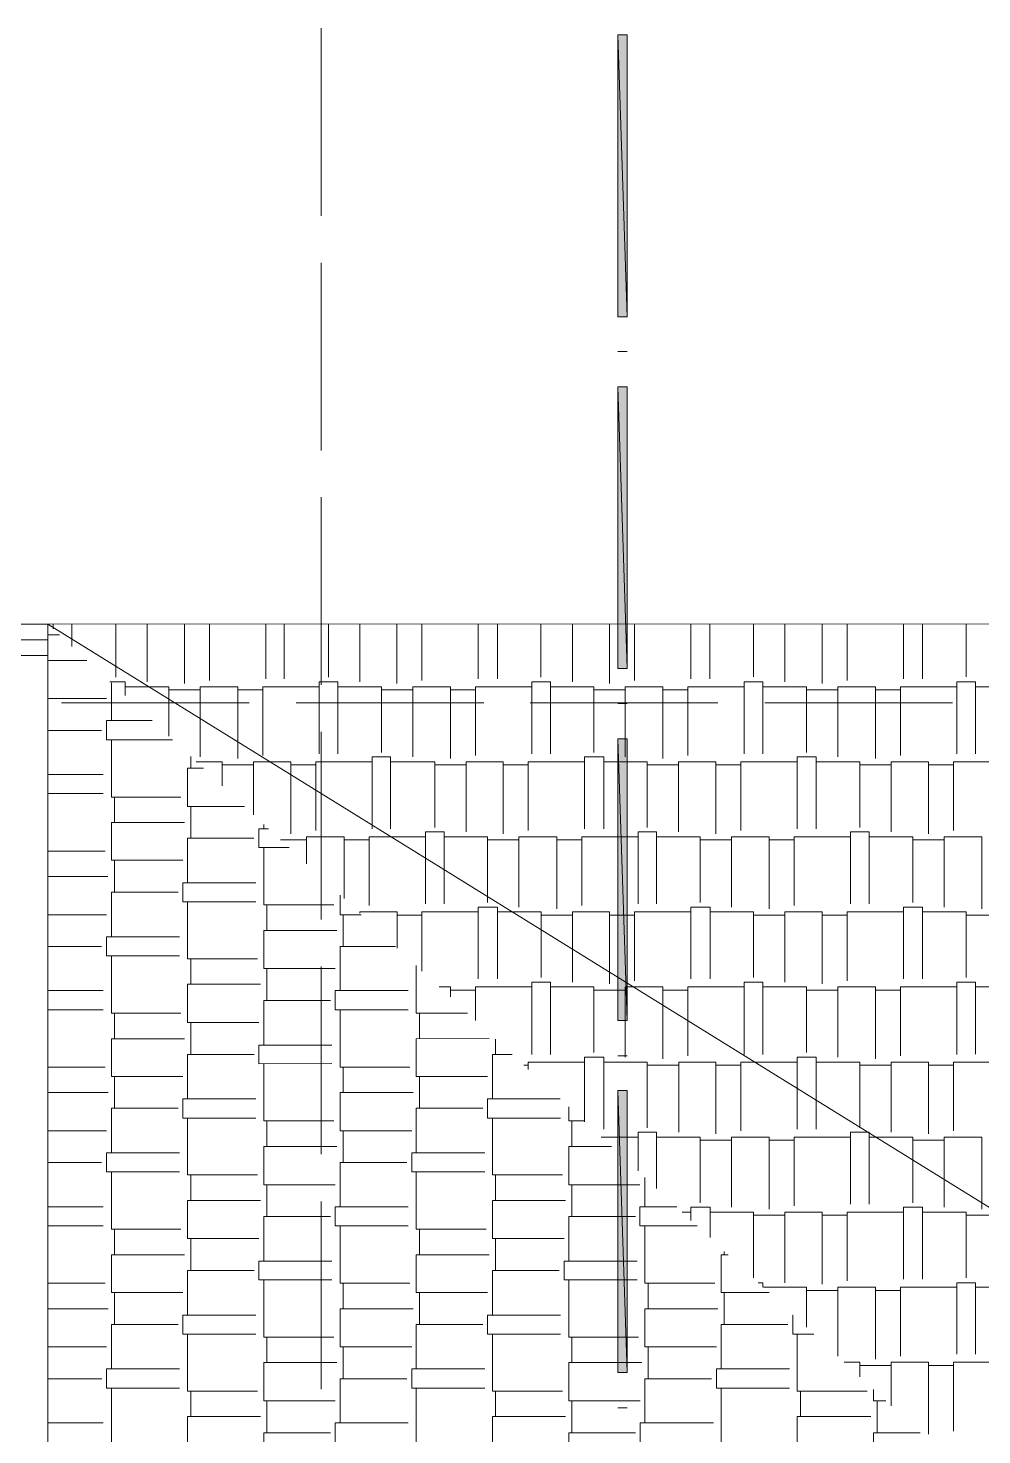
# Model space of a CAD drawing. Header units: metres. Extents: x 14 to 155, y 0 to 125.
# Drawn here: x 103.364 to 106.415, y 109.8 to 114.297 of the extents above; entities that cross this region are included whole.
import ezdxf

# ---------------------------------------------------------------- set-up
doc = ezdxf.new("R2010")
doc.units = ezdxf.units.M
doc.layers.add('PDF2_Geometry', color=7, linetype='Continuous', true_color=0xffbe80)
doc.layers.add('PDF2_Solid Fills', color=7, linetype='Continuous')

msp = doc.modelspace()

# ---------------------------------------------------------------- linework, layer by layer
at = {"layer": 'PDF2_Geometry', "color": 0, "lineweight": 0}
for points in [[(104.3012, 114.2968), (104.3013, 113.6968)], [(104.3013, 113.5464), (104.3013, 112.9464)], [(105.2507, 113.2628), (105.2805, 113.2628)], [(104.3013, 112.7975), (104.3013, 112.1975)], [(103.4444, 112.3917), (103.4444, 112.376)], [(103.5038, 112.3917), (103.5038, 112.3196)], [(103.6448, 112.3917), (103.6448, 112.2225)], [(103.7452, 112.3917), (103.7452, 112.2068)], [(103.8642, 112.3917), (103.8642, 112.2021)], [(103.9441, 112.3917), (103.9441, 112.2115)], [(104.1243, 112.3917), (104.1243, 112.2162)], [(104.1838, 112.3917), (104.1838, 112.2162)], [(104.3248, 112.3917), (104.3248, 112.2225)], [(104.4251, 112.3917), (104.4251, 112.2069)], [(104.5441, 112.3917), (104.5441, 112.2022)], [(104.624, 112.3917), (104.624, 112.2116)], [(104.8042, 112.3918), (104.8042, 112.2162)], [(104.8653, 112.3918), (104.8653, 112.2163)], [(105.0047, 112.3918), (105.0047, 112.2225)], [(105.1051, 112.3918), (105.1051, 112.2069)], [(105.2241, 112.3918), (105.2241, 112.2022)], [(105.304, 112.3918), (105.304, 112.2116)], [(105.4841, 112.3918), (105.4841, 112.2163)], [(105.5452, 112.3918), (105.5452, 112.2163)], [(105.6846, 112.3918), (105.6847, 112.2226)], [(105.785, 112.3918), (105.785, 112.2069)], [(105.904, 112.3918), (105.904, 112.2022)], [(105.9839, 112.3918), (105.9839, 112.2116)], [(106.1641, 112.3918), (106.1641, 112.2163)], [(106.2251, 112.3918), (106.2251, 112.2163)], [(106.3646, 112.3918), (106.3647, 112.2226)], [(103.4271, 112.2915), (101.6192, 112.2914), (101.6192, 112.3416), (103.4271, 112.3416)], [(103.4271, 112.3573), (103.4647, 112.3573)], [(103.4271, 112.2758), (103.5525, 112.2758)], [(103.6747, 112.163), (103.6747, 112.2068), (103.6261, 112.2068)], [(103.6308, 112.2037), (103.6308, 112.0831)], [(104.3546, 111.9766), (104.3546, 112.2069), (104.295, 112.2069), (104.295, 111.9766)], [(105.0346, 111.9766), (105.0346, 112.2069), (104.975, 112.2069), (104.975, 111.9766)], [(105.7145, 111.9766), (105.7145, 112.2069), (105.6549, 112.2069), (105.6549, 111.9766)], [(106.3944, 111.9767), (106.3944, 112.2069), (106.3348, 112.2069), (106.3348, 111.9767)], [(103.8141, 112.0329), (103.8141, 112.1912), (103.6747, 112.1912)], [(103.9144, 112.1818), (103.8141, 112.1818)], [(104.035, 111.9624), (104.035, 112.1912), (103.9143, 112.1912)], [(103.9144, 112.1912), (103.9144, 111.9671)], [(104.1149, 112.1818), (104.0351, 112.1818)], [(104.295, 112.1912), (104.1148, 112.1912)], [(104.1149, 112.1912), (104.1149, 111.9719)], [(104.4941, 111.9813), (104.4941, 112.1912), (104.3547, 112.1912)], [(104.5943, 112.1818), (104.4941, 112.1818)], [(104.715, 111.9625), (104.715, 112.1912), (104.5943, 112.1912), (104.5943, 111.9671)], [(104.7948, 112.1818), (104.715, 112.1818)], [(104.975, 112.1912), (104.7948, 112.1912), (104.7948, 111.9719)], [(105.174, 111.9813), (105.174, 112.1912), (105.0346, 112.1912)], [(105.2742, 112.1819), (105.174, 112.1819)], [(105.3949, 111.9625), (105.3949, 112.1912), (105.2742, 112.1912), (105.2742, 111.9672)], [(105.4747, 112.1819), (105.3949, 112.1819)], [(105.6549, 112.1912), (105.4747, 112.1912), (105.4747, 111.972)], [(105.8539, 111.9813), (105.8539, 112.1913), (105.7145, 112.1913)], [(105.9542, 112.1819), (105.854, 112.1819)], [(106.0748, 111.9625), (106.0748, 112.1913), (105.9541, 112.1913)], [(105.9542, 112.1913), (105.9542, 111.9672)], [(106.1546, 112.1819), (106.0748, 112.1819)], [(106.3348, 112.1913), (106.1546, 112.1913), (106.1547, 111.972)], [(106.5354, 111.9814), (106.5354, 112.1913), (106.3944, 112.1913)], [(103.4272, 112.1536), (103.6151, 112.1536)], [(103.471, 112.1395), (104.0711, 112.1395)], [(104.2214, 112.1395), (104.8215, 112.1396)], [(104.9703, 112.1396), (105.5704, 112.1396)], [(105.2508, 112.138), (105.2806, 112.138)], [(105.7208, 112.1396), (106.3208, 112.1396)], [(103.7608, 112.0831), (103.6151, 112.0831), (103.6151, 112.0219)], [(103.4272, 112.0518), (103.5995, 112.0518)], [(103.6151, 112.022), (103.8266, 112.022)], [(103.6308, 112.022), (103.6308, 111.8387), (103.8533, 111.8388)], [(104.3013, 112.0471), (104.3013, 111.4471)], [(103.9253, 111.9311), (103.8736, 111.9311), (103.8736, 111.8089), (104.0569, 111.809)], [(103.8846, 111.9688), (103.8846, 111.9312)], [(103.9849, 111.8748), (103.9849, 111.9515), (103.9018, 111.9515)], [(104.0851, 111.9421), (103.9849, 111.9421)], [(104.2042, 111.7213), (104.2042, 111.9516), (104.0851, 111.9516), (104.0851, 111.7823)], [(104.2841, 111.9421), (104.2042, 111.9421)], [(104.4643, 111.9516), (104.2841, 111.9516), (104.2841, 111.7323)], [(104.5238, 111.737), (104.5238, 111.9672), (104.4643, 111.9672), (104.4643, 111.737)], [(104.6648, 111.7417), (104.6648, 111.9516), (104.5238, 111.9516)], [(104.765, 111.9421), (104.6648, 111.9421)], [(104.8841, 111.7213), (104.8841, 111.9516), (104.765, 111.9516), (104.765, 111.7275)], [(104.9641, 111.9421), (104.8842, 111.9421)], [(105.1442, 111.9516), (104.964, 111.9516)], [(104.9641, 111.9516), (104.9641, 111.7323)], [(105.2053, 111.737), (105.2053, 111.9673), (105.1442, 111.9673), (105.1442, 111.737)], [(105.3447, 111.7417), (105.3447, 111.9516), (105.2053, 111.9516)], [(105.445, 111.9421), (105.3448, 111.9421)], [(105.5641, 111.7213), (105.5641, 111.9516), (105.445, 111.9516), (105.445, 111.7275)], [(105.644, 111.9421), (105.5641, 111.9421)], [(105.8242, 111.9516), (105.644, 111.9516), (105.644, 111.7323)], [(105.8852, 111.737), (105.8852, 111.9673), (105.8241, 111.9673)], [(105.8242, 111.9673), (105.8242, 111.737)], [(106.0247, 111.7417), (106.0247, 111.9516), (105.8853, 111.9516)], [(106.1249, 111.9422), (106.0247, 111.9422)], [(106.244, 111.7214), (106.244, 111.9516), (106.1249, 111.9516), (106.1249, 111.7276)], [(106.3239, 111.9422), (106.244, 111.9422)], [(106.5041, 111.9516), (106.3239, 111.9516), (106.3239, 111.7323)], [(103.4272, 111.9107), (103.6042, 111.9108)], [(103.4272, 111.8497), (103.6042, 111.8497)], [(103.6402, 111.8387), (103.6402, 111.7573)], [(103.8846, 111.8089), (103.8846, 111.7071)], [(103.8642, 111.7573), (103.6308, 111.7573), (103.6308, 111.6366), (103.8596, 111.6366)], [(104.118, 111.751), (104.118, 111.737)], [(104.0867, 111.7071), (103.8736, 111.7071), (103.8736, 111.5645)], [(104.1337, 111.7369), (104.1024, 111.7369), (104.1024, 111.6773), (104.1995, 111.6773)], [(104.375, 111.5145), (104.375, 111.7118), (104.2544, 111.7118), (104.2544, 111.6257)], [(104.6351, 111.7118), (104.4549, 111.7118), (104.4549, 111.4925)], [(104.6945, 111.4972), (104.6945, 111.7275), (104.635, 111.7275)], [(104.6351, 111.7275), (104.6351, 111.4972)], [(104.834, 111.5019), (104.834, 111.7119), (104.6946, 111.7118)], [(105.0549, 111.4816), (105.0549, 111.7119), (104.9343, 111.7119), (104.9343, 111.4863)], [(105.315, 111.7119), (105.1348, 111.7119), (105.1348, 111.4926)], [(105.3745, 111.4973), (105.3745, 111.7275), (105.315, 111.7275), (105.315, 111.4973)], [(105.514, 111.502), (105.5139, 111.7119), (105.3745, 111.7119)], [(105.7348, 111.4816), (105.7348, 111.7119), (105.6142, 111.7119), (105.6142, 111.4863)], [(105.9949, 111.7119), (105.8147, 111.7119), (105.8147, 111.4926)], [(106.0544, 111.4973), (106.0544, 111.7276), (105.9949, 111.7276), (105.9949, 111.4973)], [(106.1939, 111.502), (106.1939, 111.7119), (106.0544, 111.7119)], [(106.4147, 111.4817), (106.4147, 111.7119), (106.2941, 111.7119)], [(106.2942, 111.7119), (106.2942, 111.4863)], [(103.4272, 111.6663), (103.6105, 111.6663)], [(104.118, 111.6773), (104.1181, 111.494), (104.3421, 111.494)], [(104.2544, 111.7025), (104.1713, 111.7025)], [(104.4549, 111.7025), (104.375, 111.7025)], [(104.9343, 111.7025), (104.834, 111.7025)], [(105.1348, 111.7025), (105.0549, 111.7025)], [(105.6142, 111.7025), (105.5139, 111.7025)], [(105.8147, 111.7025), (105.7348, 111.7025)], [(106.2942, 111.7025), (106.1939, 111.7025)], [(103.6402, 111.6366), (103.6402, 111.5348)], [(103.4272, 111.5849), (103.6198, 111.5849)], [(103.8439, 111.5348), (103.6308, 111.5348), (103.6308, 111.3922)], [(104.093, 111.5645), (103.8596, 111.5645), (103.8596, 111.5034)], [(104.3625, 111.5254), (104.3625, 111.4627), (104.4299, 111.4627)], [(103.8596, 111.5035), (104.093, 111.5035)], [(103.8736, 111.5035), (103.8736, 111.3218)], [(104.1274, 111.494), (104.1274, 111.4126)], [(104.8654, 111.2575), (104.8654, 111.4863), (104.8042, 111.4863), (104.8042, 111.2575)], [(105.5453, 111.2575), (105.5453, 111.4863), (105.4841, 111.4863), (105.4841, 111.2575)], [(106.2252, 111.2576), (106.2252, 111.4863), (106.164, 111.4863)], [(106.1641, 111.4863), (106.1641, 111.2576)], [(103.4272, 111.4627), (103.6152, 111.4627)], [(104.3718, 111.4627), (104.3718, 111.3609)], [(104.5442, 111.3561), (104.5442, 111.4721), (104.4251, 111.4721), (104.4251, 111.4674)], [(104.624, 111.4611), (104.5442, 111.4611)], [(104.8042, 111.4721), (104.624, 111.4721), (104.624, 111.2825)], [(105.0048, 111.2622), (105.0048, 111.4721), (104.8654, 111.4721)], [(105.1051, 111.4612), (105.0049, 111.4612)], [(105.2242, 111.2419), (105.2242, 111.4721), (105.1051, 111.4721), (105.1051, 111.2466)], [(105.304, 111.4612), (105.2242, 111.4612)], [(105.4841, 111.4721), (105.3039, 111.4721)], [(105.304, 111.4721), (105.304, 111.2513)], [(105.6847, 111.2622), (105.6847, 111.4722), (105.5453, 111.4722)], [(105.785, 111.4612), (105.6848, 111.4612)], [(105.9041, 111.2419), (105.9041, 111.4722), (105.785, 111.4722), (105.785, 111.2466)], [(105.9839, 111.4612), (105.9041, 111.4612)], [(106.1641, 111.4722), (105.9839, 111.4722), (105.984, 111.2513)], [(106.3647, 111.2623), (106.3647, 111.4722), (106.2253, 111.4722)], [(106.4649, 111.4612), (106.3647, 111.4612)], [(103.8486, 111.3922), (103.6152, 111.3922), (103.6152, 111.3311), (103.8486, 111.3311)], [(104.3515, 111.4126), (104.1181, 111.4126), (104.1181, 111.2904), (104.3468, 111.2904)], [(103.4272, 111.3609), (103.5995, 111.3609)], [(104.5395, 111.3609), (104.3625, 111.3609), (104.3625, 111.2199)], [(103.6308, 111.3311), (103.6308, 111.1478), (103.8533, 111.1478)], [(103.8736, 111.3217), (104.0977, 111.3217)], [(103.8846, 111.3217), (103.8846, 111.2402)], [(104.1274, 111.2904), (104.1274, 111.1886)], [(104.3013, 111.2967), (104.3014, 110.6967)], [(104.6053, 111.2998), (104.6053, 111.1478), (104.7698, 111.1478)], [(103.4272, 111.2199), (103.6042, 111.2199)], [(104.1071, 111.2402), (103.8736, 111.2402), (103.8736, 111.1181), (104.1024, 111.1181)], [(104.5803, 111.2199), (104.3468, 111.2199), (104.3468, 111.1588), (104.5803, 111.1588)], [(104.715, 111.1996), (104.715, 111.2325), (104.679, 111.2325)], [(104.7949, 111.2215), (104.715, 111.2215)], [(104.9751, 111.2325), (104.7949, 111.2325), (104.7949, 111.1244)], [(105.0346, 111.0163), (105.0346, 111.2466), (104.9751, 111.2466), (104.9751, 111.0163)], [(105.174, 111.0226), (105.174, 111.2325), (105.0346, 111.2325)], [(105.2742, 111.2215), (105.174, 111.2215)], [(105.3949, 111.0022), (105.3949, 111.2325), (105.2742, 111.2325), (105.2742, 111.0069)], [(105.4748, 111.2215), (105.3949, 111.2215)], [(105.655, 111.2325), (105.4748, 111.2325), (105.4748, 111.0116)], [(105.7145, 111.0163), (105.7145, 111.2466), (105.655, 111.2466), (105.655, 111.0163)], [(105.8539, 111.0226), (105.8539, 111.2325), (105.7145, 111.2325)], [(105.9542, 111.2216), (105.854, 111.2216)], [(106.0748, 111.0023), (106.0748, 111.2325), (105.9541, 111.2325)], [(105.9542, 111.2325), (105.9542, 111.007)], [(106.1547, 111.2216), (106.0748, 111.2216)], [(106.3349, 111.2325), (106.1547, 111.2325), (106.1547, 111.0117)], [(106.3944, 111.0164), (106.3944, 111.2466), (106.3349, 111.2466), (106.3349, 111.0163)], [(106.5354, 111.0226), (106.5354, 111.2326), (106.3944, 111.2325)], [(104.3312, 111.1886), (104.1181, 111.1886), (104.1181, 111.046)], [(103.4272, 111.1587), (103.6042, 111.1588)], [(103.6402, 111.1478), (103.6402, 111.0663)], [(104.3625, 111.1588), (104.3625, 110.9755), (104.585, 110.9755)], [(104.6163, 111.1478), (104.6163, 111.0663)], [(103.8846, 111.1181), (103.8846, 111.0163)], [(103.8643, 111.0663), (103.6308, 111.0663), (103.6308, 110.9456)], [(104.3359, 111.046), (104.1024, 111.046), (104.1024, 110.9864), (104.3359, 110.9865)], [(104.8388, 111.0664), (104.6053, 111.0663), (104.6053, 110.9457)], [(104.8591, 111.0649), (104.8591, 111.0163)], [(104.0868, 111.0163), (103.8737, 111.0163), (103.8737, 110.8737)], [(104.1181, 110.9864), (104.1181, 110.8032), (104.3421, 110.8032)], [(104.9124, 111.0163), (104.8497, 111.0163), (104.8497, 110.8737)], [(105.1442, 110.9912), (104.964, 110.9912)], [(104.9641, 110.9912), (104.9641, 110.9676)], [(105.2053, 110.7766), (105.2053, 111.0068), (105.1442, 111.0068), (105.1442, 110.8)], [(105.3448, 110.7813), (105.3447, 110.9912), (105.2053, 110.9912)], [(105.2508, 111.0115), (105.2806, 111.0115)], [(105.5641, 110.7624), (105.5641, 110.9912), (105.4451, 110.9912), (105.4451, 110.7671)], [(105.8242, 110.9912), (105.644, 110.9912), (105.644, 110.7719)], [(105.8852, 110.7766), (105.8852, 111.0069), (105.8241, 111.0069)], [(105.8242, 111.0069), (105.8242, 110.7766)], [(106.0248, 110.7813), (106.0247, 110.9912), (105.8853, 110.9912)], [(106.244, 110.7625), (106.244, 110.9912), (106.125, 110.9912), (106.125, 110.7671)], [(106.5041, 110.9912), (106.3239, 110.9912), (106.3239, 110.7719)], [(103.4272, 110.9755), (103.6105, 110.9755)], [(103.6308, 110.9457), (103.8596, 110.9458)], [(103.6402, 110.9457), (103.6402, 110.8439)], [(104.3719, 110.9755), (104.3719, 110.894)], [(104.6053, 110.9458), (104.8341, 110.9458)], [(104.6163, 110.9458), (104.6163, 110.844)], [(104.9641, 110.9818), (104.95, 110.9818)], [(105.4451, 110.9818), (105.3448, 110.9818)], [(105.644, 110.9818), (105.5641, 110.9818)], [(106.125, 110.9818), (106.0247, 110.9818)], [(106.3239, 110.9818), (106.244, 110.9818)], [(103.4272, 110.894), (103.6199, 110.894)], [(104.093, 110.8737), (103.8596, 110.8737), (103.8596, 110.8125), (104.093, 110.8125)], [(104.5959, 110.894), (104.3625, 110.894), (104.3625, 110.7719), (104.5913, 110.7719)], [(105.0659, 110.8737), (104.8341, 110.8737), (104.8341, 110.8126), (105.0675, 110.8126)], [(103.8439, 110.8438), (103.6308, 110.8438), (103.6308, 110.7012)], [(103.8737, 110.8125), (103.8737, 110.6308), (104.0977, 110.6308)], [(104.8184, 110.8439), (104.6053, 110.8439), (104.6053, 110.7013)], [(104.8497, 110.8126), (104.8497, 110.6309), (105.0738, 110.6309)], [(105.0941, 110.8487), (105.0942, 110.8032), (105.1427, 110.8032)], [(103.4272, 110.7718), (103.6152, 110.7718)], [(104.1275, 110.8032), (104.1275, 110.7217)], [(104.3719, 110.7719), (104.3719, 110.67)], [(105.1035, 110.8032), (105.1035, 110.7217)], [(105.3746, 110.587), (105.3746, 110.7672), (105.315, 110.7672), (105.315, 110.6434)], [(106.0545, 110.537), (106.0545, 110.7672), (105.9949, 110.7672), (105.9949, 110.537)], [(104.3515, 110.7217), (104.1181, 110.7217), (104.1181, 110.5995), (104.3468, 110.5995)], [(105.2305, 110.7217), (105.0942, 110.7217), (105.0942, 110.5996), (105.3213, 110.5996)], [(105.315, 110.7515), (105.1976, 110.7515)], [(105.514, 110.5416), (105.514, 110.7516), (105.3746, 110.7516)], [(105.6142, 110.7421), (105.514, 110.7421)], [(105.7349, 110.5213), (105.7349, 110.7516), (105.6142, 110.7516), (105.6142, 110.5275)], [(105.8147, 110.7421), (105.7349, 110.7421)], [(105.9949, 110.7516), (105.8147, 110.7516), (105.8148, 110.5323)], [(106.1939, 110.5417), (106.1939, 110.7516), (106.0545, 110.7516)], [(106.2942, 110.7421), (106.194, 110.7421)], [(106.4148, 110.5213), (106.4148, 110.7516), (106.2941, 110.7516)], [(106.2942, 110.7516), (106.2942, 110.5275)], [(103.8486, 110.7013), (103.6152, 110.7013), (103.6152, 110.6402), (103.8486, 110.6402)], [(104.8247, 110.7014), (104.5913, 110.7014), (104.5913, 110.6402), (104.8247, 110.6402)], [(103.4272, 110.67), (103.5995, 110.67)], [(103.6308, 110.6402), (103.6309, 110.4569), (103.8533, 110.4569)], [(103.8846, 110.6308), (103.8846, 110.5494)], [(104.5756, 110.67), (104.3625, 110.67), (104.3625, 110.529)], [(104.6053, 110.6402), (104.6053, 110.4569), (104.8294, 110.457)], [(104.8591, 110.6309), (104.8591, 110.5494)], [(104.1275, 110.5995), (104.1275, 110.4977)], [(105.1035, 110.5996), (105.1035, 110.4977)], [(105.337, 110.623), (105.337, 110.529)], [(104.1071, 110.5494), (103.8737, 110.5494), (103.8737, 110.4272)], [(104.3014, 110.5462), (104.3014, 109.9462)], [(105.0832, 110.5494), (104.8497, 110.5494), (104.8497, 110.4272)], [(103.4272, 110.529), (103.6042, 110.529)], [(104.3312, 110.4976), (104.1181, 110.4976), (104.1181, 110.355)], [(104.5803, 110.529), (104.3468, 110.529), (104.3468, 110.4679), (104.5803, 110.4679)], [(105.3073, 110.4977), (105.0942, 110.4977), (105.0942, 110.3551)], [(105.4388, 110.5291), (105.3213, 110.5291), (105.3213, 110.4679), (105.5046, 110.4679)], [(105.4842, 110.5118), (105.456, 110.5118)], [(105.5453, 110.4304), (105.5453, 110.5275), (105.4842, 110.5275), (105.4842, 110.4852)], [(105.6847, 110.3019), (105.6847, 110.5118), (105.5453, 110.5118)], [(105.785, 110.5025), (105.6848, 110.5025)], [(105.9041, 110.2816), (105.9041, 110.5118), (105.785, 110.5118), (105.785, 110.2863)], [(105.984, 110.5025), (105.9041, 110.5025)], [(106.1642, 110.5119), (105.984, 110.5118), (105.984, 110.2926)], [(106.2252, 110.2973), (106.2252, 110.5275), (106.1641, 110.5275)], [(106.1642, 110.5275), (106.1642, 110.2972)], [(106.3647, 110.3019), (106.3647, 110.5119), (106.2253, 110.5119)], [(106.4649, 110.5025), (106.3647, 110.5025)], [(103.4272, 110.4679), (103.6042, 110.4679)], [(103.6402, 110.4569), (103.6402, 110.3754)], [(104.3625, 110.4679), (104.3625, 110.2846), (104.585, 110.2846)], [(104.6163, 110.4569), (104.6163, 110.3755)], [(105.337, 110.4679), (105.337, 110.2847), (105.5611, 110.2847)], [(103.8737, 110.4271), (104.1024, 110.4271)], [(103.8846, 110.4271), (103.8846, 110.3253)], [(104.8497, 110.4271), (105.0785, 110.4272)], [(104.8591, 110.4271), (104.8591, 110.3253)], [(103.8643, 110.3754), (103.6309, 110.3754), (103.6309, 110.2548), (103.8596, 110.2548)], [(104.8388, 110.3755), (104.6053, 110.3755), (104.6053, 110.2548), (104.8341, 110.2548)], [(105.6033, 110.3755), (105.5813, 110.3755), (105.5813, 110.2548), (105.7349, 110.2549)], [(105.5908, 110.3865), (105.5908, 110.3755)], [(104.0868, 110.3253), (103.8737, 110.3253), (103.8737, 110.1827)], [(104.3359, 110.3551), (104.1024, 110.3551), (104.1024, 110.2956), (104.3359, 110.2956)], [(105.0629, 110.3253), (104.8498, 110.3253), (104.8498, 110.1827)], [(105.312, 110.3552), (105.0785, 110.3551), (105.0785, 110.2956), (105.312, 110.2956)], [(103.4272, 110.2846), (103.6105, 110.2846)], [(104.1181, 110.2956), (104.1181, 110.1123), (104.3422, 110.1123)], [(104.3719, 110.2846), (104.3719, 110.2031)], [(105.0942, 110.2956), (105.0942, 110.1123), (105.3167, 110.1123)], [(105.348, 110.2847), (105.348, 110.2032)], [(105.7145, 110.2722), (105.7145, 110.2863), (105.6989, 110.2863)], [(105.854, 110.1437), (105.854, 110.2721), (105.716, 110.2721)], [(106.0748, 110.0419), (106.0748, 110.2721), (105.9542, 110.2721)], [(105.9543, 110.2721), (105.9543, 110.0512)], [(106.3349, 110.2721), (106.1547, 110.2721), (106.1547, 110.0512)], [(106.3945, 110.0575), (106.3944, 110.2863), (106.3349, 110.2863), (106.3349, 110.0575)], [(106.5355, 110.0622), (106.5355, 110.2721), (106.3944, 110.2721)], [(103.6402, 110.2548), (103.6402, 110.153)], [(104.6163, 110.2548), (104.6163, 110.153)], [(105.5908, 110.2548), (105.5908, 110.153)], [(105.9543, 110.2611), (105.854, 110.2611)], [(106.1547, 110.2612), (106.0748, 110.2612)], [(103.4272, 110.2031), (103.6199, 110.2031)], [(104.0931, 110.1828), (103.8596, 110.1828), (103.8596, 110.1217), (104.0931, 110.1217)], [(104.596, 110.2032), (104.3625, 110.2031), (104.3625, 110.081), (104.5913, 110.081)], [(105.0675, 110.1828), (104.8341, 110.1828), (104.8341, 110.1217), (105.0676, 110.1217)], [(105.5704, 110.2032), (105.337, 110.2032), (105.337, 110.081), (105.5658, 110.081)], [(105.8117, 110.1829), (105.8101, 110.1829), (105.8101, 110.1217), (105.8775, 110.1217)], [(103.844, 110.153), (103.6309, 110.153), (103.6309, 110.0104)], [(104.8184, 110.153), (104.6053, 110.153), (104.6053, 110.0104)], [(105.7944, 110.153), (105.5813, 110.153), (105.5813, 110.0104)], [(103.8737, 110.1217), (103.8737, 109.94), (104.0978, 109.94)], [(104.1275, 110.1123), (104.1275, 110.0308)], [(104.8498, 110.1217), (104.8498, 109.94), (105.0738, 109.94)], [(105.1036, 110.1123), (105.1036, 110.0309)], [(105.8242, 110.1217), (105.8242, 109.94), (106.0483, 109.94)], [(103.4272, 110.0809), (103.6152, 110.081)], [(104.3719, 110.081), (104.3719, 109.9792)], [(105.348, 110.081), (105.348, 109.9792)], [(103.8487, 110.0105), (103.6152, 110.0105), (103.6152, 109.9493), (103.8487, 109.9493)], [(104.3516, 110.0308), (104.1181, 110.0308), (104.1181, 109.9087)], [(104.8247, 110.0105), (104.5913, 110.0105), (104.5913, 109.9494), (104.8247, 109.9494)], [(105.3276, 110.0309), (105.0942, 110.0309), (105.0942, 109.9087)], [(105.7991, 110.0105), (105.5657, 110.0105), (105.5657, 109.9494), (105.7991, 109.9494)], [(106.0248, 109.9854), (106.0248, 110.0324), (105.9746, 110.0324)], [(106.125, 110.0215), (106.0248, 110.0215)], [(106.2441, 109.8021), (106.2441, 110.0324), (106.125, 110.0324), (106.125, 109.893)], [(106.324, 110.0215), (106.2441, 110.0215)], [(106.5041, 110.0324), (106.324, 110.0324), (106.324, 109.8115)], [(103.4272, 109.979), (103.5996, 109.979)], [(104.5756, 109.9791), (104.3625, 109.9791), (104.3625, 109.8381)], [(105.5501, 109.9791), (105.337, 109.9791), (105.337, 109.8381)], [(103.6309, 109.9493), (103.6309, 109.766), (103.8534, 109.766)], [(103.8847, 109.94), (103.8847, 109.8585)], [(104.1181, 109.9086), (104.3469, 109.9086)], [(104.1275, 109.9086), (104.1275, 109.8067)], [(104.6053, 109.9494), (104.6054, 109.7661), (104.8294, 109.7661)], [(104.8591, 109.94), (104.8591, 109.8585)], [(105.0942, 109.9086), (105.3214, 109.9086)], [(105.1036, 109.9086), (105.1036, 109.8068)], [(105.5813, 109.9494), (105.5813, 109.7661), (105.8054, 109.7661)], [(105.8352, 109.94), (105.8352, 109.8586)], [(106.0686, 109.9447), (106.0686, 109.9087)], [(106.0686, 109.9086), (106.1078, 109.9086)], [(106.0795, 109.9086), (106.0795, 109.8068)], [(105.2508, 109.8867), (105.2807, 109.8867)], [(103.4272, 109.838), (103.6042, 109.838)], [(104.1071, 109.8585), (103.8737, 109.8585), (103.8737, 109.7363)], [(104.5803, 109.8381), (104.3469, 109.8381), (104.3469, 109.7769)], [(105.0832, 109.8585), (104.8498, 109.8585), (104.8498, 109.7364)], [(105.5564, 109.8381), (105.3214, 109.8381), (105.3214, 109.777)], [(106.0593, 109.8586), (105.8242, 109.8586), (105.8243, 109.7364)], [(104.3312, 109.8068), (104.1181, 109.8067), (104.1181, 109.6641)], [(105.3073, 109.8068), (105.0942, 109.8068), (105.0942, 109.6642)], [(106.2174, 109.8068), (106.0686, 109.8068), (106.0686, 109.6642)]]:
    msp.add_lwpolyline(points, dxfattribs=at)
for points in [[(105.2507, 113.3741), (105.2805, 113.3741), (105.2507, 114.2749)], [(105.2805, 113.3741), (105.2507, 114.2749), (105.2805, 114.2749)], [(105.2508, 112.2493), (105.2806, 112.2493), (105.2507, 113.1501)], [(105.2806, 112.2493), (105.2507, 113.1501), (105.2805, 113.1501)], [(105.2508, 111.1244), (105.2806, 111.1244), (105.2508, 112.0252)], [(105.2806, 111.1244), (105.2508, 112.0252), (105.2806, 112.0252)], [(105.2508, 109.9995), (105.2807, 109.9995), (105.2508, 110.9003)], [(105.2807, 109.9995), (105.2508, 110.9003), (105.2806, 110.9003)]]:
    msp.add_lwpolyline(points, close=True, dxfattribs=at)
at = {"layer": 'PDF2_Geometry', "color": 0, "lineweight": 5}
for points in [[(103.4274, 106.2442), (101.469, 106.2441), (101.4688, 112.3917), (103.4271, 112.3918)], [(114.5739, 112.3921), (108.6113, 109.1818), (103.4271, 112.3917)]]:
    msp.add_lwpolyline(points, dxfattribs=at)
msp.add_lwpolyline([(106.3024, 99.7912), (103.4275, 99.7911), (103.427, 112.3918), (114.5739, 112.3922), (114.5744, 99.7915), (113.7253, 99.7915), (113.7253, 98.1903), (106.3025, 98.19)], close=True, dxfattribs=at)
at = {"layer": 'PDF2_Solid Fills', "color": 0, "transparency": 33554559}
for points in [[(105.2507, 114.2749), (105.2805, 113.3741), (105.2805, 114.2749)], [(105.2507, 113.3741), (105.2805, 113.3741), (105.2507, 114.2749)], [(105.2507, 113.1501), (105.2806, 112.2493), (105.2805, 113.1501)], [(105.2508, 112.2493), (105.2806, 112.2493), (105.2507, 113.1501)], [(105.2508, 112.0252), (105.2806, 111.1244), (105.2806, 112.0252)], [(105.2508, 111.1244), (105.2806, 111.1244), (105.2508, 112.0252)], [(105.2508, 110.9003), (105.2807, 109.9995), (105.2806, 110.9003)], [(105.2508, 109.9995), (105.2807, 109.9995), (105.2508, 110.9003)]]:
    msp.add_solid(points, dxfattribs=at)

doc.saveas('drawing.dxf')
